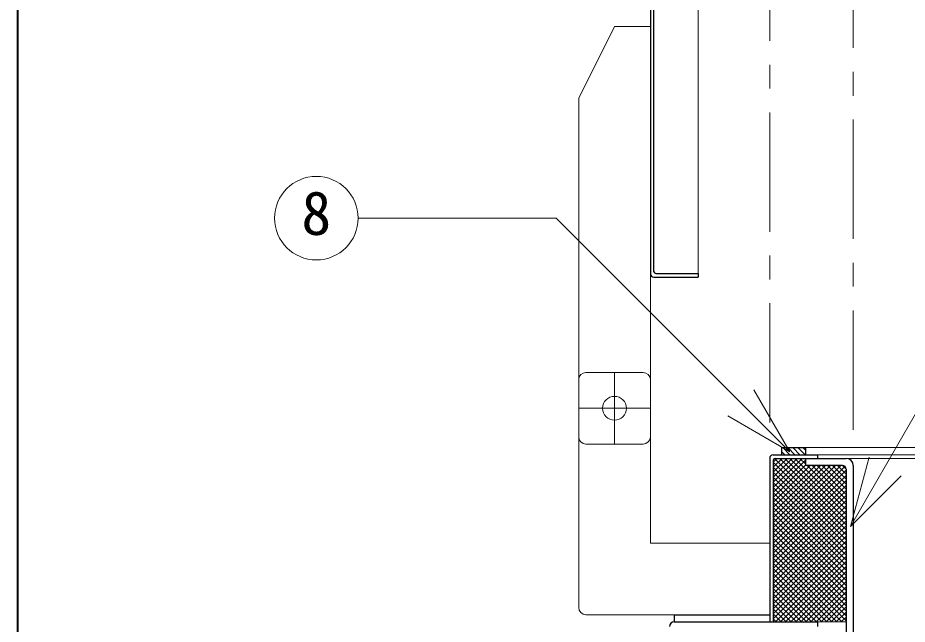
# Model space of a CAD drawing. Units: millimetres at full size, sheet at 1:10; details may follow other scales. Extents: x -2123 to 1927, y -1358 to 1452.
# Drawn here: x -2122.8 to -1750.2, y -96.6 to 157.6 of the extents above; entities that cross this region are included whole.
import ezdxf
from ezdxf.enums import TextEntityAlignment as Align

# ---------------------------------------------------------------- set-up
doc = ezdxf.new("R2010")
doc.units = ezdxf.units.MM
doc.header["$LTSCALE"] = 10
doc.linetypes.add('CHAIN1', pattern=[8, 5, -1, 1, -1])
doc.layers.add('0-0', color=4, linetype='Continuous', lineweight=9)
doc.styles.add('ＭＳ ゴシック', font='')
doc.styles.get('ＭＳ ゴシック').set_extended_font_data('MS Gothic')

msp = doc.modelspace()

# ---------------------------------------------------------------- linework, layer by layer
at = {"layer": '0-0', "color": 1, "lineweight": 40}
msp.add_line((-2122.8, -1358.09), (-2122.8, 1451.91), dxfattribs=at)
at = {"layer": '0-0'}
for p, q in [((-1837.8, 50.41), (-1837.8, 487.41)), ((-1887.8, -89.59), (-1887.8, -18.09)), ((-1857.8, -62.59), (-1857.8, -18.09)), ((-1802.8, -24.26), (-1801.47, -25.59)), ((-1802.35, -22.59), (-1799.35, -25.59)), ((-1800.23, -22.59), (-1797.23, -25.59)), ((-1798.11, -22.59), (-1795.11, -25.59)), ((-1795.99, -22.59), (-1792.99, -25.59)), ((-1793.87, -22.59), (-1792.8, -23.65)), ((-1792.8, -22.59), (-1613.37, -22.59)), ((-1613.63, -25.59), (-1787.8, -25.59)), ((-1806.3, -39.24), (-1794.15, -27.09)), ((-1806.3, -37.12), (-1796.27, -27.09)), ((-1806.3, -35), (-1798.39, -27.09)), ((-1806.3, -32.88), (-1800.51, -27.09)), ((-1806.3, -30.76), (-1802.63, -27.09)), ((-1806.3, -28.63), (-1804.75, -27.09)), ((-1806.3, -41.36), (-1792.8, -27.86)), ((-1806.3, -28.64), (-1775.8, -59.14)), ((-1805.72, -27.1), (-1775.8, -57.02)), ((-1803.61, -27.09), (-1775.8, -54.9)), ((-1801.49, -27.09), (-1775.8, -52.78)), ((-1799.37, -27.09), (-1775.8, -50.66)), ((-1797.25, -27.09), (-1775.8, -48.53)), ((-1795.13, -27.09), (-1792.8, -29.41)), ((-1793.01, -27.09), (-1792.8, -27.29)), ((-1775.8, -27.09), (-1613.76, -27.09)), ((-1806.3, -43.48), (-1792.8, -29.98)), ((-1806.3, -58.33), (-1778.05, -30.09)), ((-1806.3, -56.21), (-1780.18, -30.09)), ((-1806.3, -54.09), (-1782.3, -30.09)), ((-1806.3, -51.97), (-1784.42, -30.09)), ((-1806.3, -49.85), (-1786.54, -30.09)), ((-1806.3, -47.73), (-1788.66, -30.09)), ((-1806.3, -45.61), (-1790.78, -30.09)), ((-1806.3, -60.45), (-1776.31, -30.46)), ((-1806.3, -30.76), (-1775.8, -61.26)), ((-1806.3, -62.58), (-1775.8, -32.08)), ((-1806.3, -32.88), (-1775.8, -63.38)), ((-1792.13, -30.09), (-1775.8, -46.41)), ((-1790.01, -30.09), (-1775.8, -44.29)), ((-1787.88, -30.09), (-1775.8, -42.17)), ((-1785.76, -30.09), (-1775.8, -40.05)), ((-1783.64, -30.09), (-1775.8, -37.93)), ((-1781.52, -30.09), (-1775.8, -35.81)), ((-1779.4, -30.09), (-1775.8, -33.68)), ((-1777.28, -30.09), (-1775.8, -31.56)), ((-1806.3, -64.7), (-1775.8, -34.2)), ((-1806.3, -35), (-1775.8, -65.5)), ((-1806.3, -66.82), (-1775.8, -36.32)), ((-1806.3, -37.13), (-1775.8, -67.63)), ((-1806.3, -68.94), (-1775.8, -38.44)), ((-1806.3, -39.25), (-1775.8, -69.75)), ((-1806.3, -71.06), (-1775.8, -40.56)), ((-1806.3, -41.37), (-1775.8, -71.87)), ((-1806.3, -73.18), (-1775.8, -42.68)), ((-1806.3, -43.49), (-1775.8, -73.99)), ((-1806.3, -75.3), (-1775.8, -44.8)), ((-1806.3, -45.61), (-1775.8, -76.11)), ((-1806.3, -77.43), (-1775.8, -46.93)), ((-1806.3, -47.73), (-1775.8, -78.23)), ((-1806.3, -79.55), (-1775.8, -49.05)), ((-1806.3, -49.85), (-1775.8, -80.35)), ((-1806.3, -81.67), (-1775.8, -51.17)), ((-1806.3, -51.98), (-1775.8, -82.48)), ((-1806.3, -83.79), (-1775.8, -53.29)), ((-1806.3, -54.1), (-1775.8, -84.6)), ((-1806.3, -85.91), (-1775.8, -55.41)), ((-1806.3, -56.22), (-1775.8, -86.72)), ((-1806.3, -88.03), (-1775.8, -57.53)), ((-1806.3, -58.34), (-1775.8, -88.84)), ((-1857.8, -62.59), (-1807.8, -62.59)), ((-1806.3, -90.15), (-1775.8, -59.65)), ((-1806.3, -60.46), (-1775.8, -90.96)), ((-1806.3, -92.27), (-1775.8, -61.77)), ((-1806.3, -62.58), (-1775.8, -93.08)), ((-1806.3, -94.4), (-1775.8, -63.9)), ((-1806.3, -64.7), (-1775.8, -95.2)), ((-1806.3, -66.82), (-1777.54, -95.59)), ((-1805.37, -95.59), (-1775.8, -66.02)), ((-1806.3, -68.95), (-1779.66, -95.59)), ((-1803.25, -95.59), (-1775.8, -68.14)), ((-1801.13, -95.59), (-1775.8, -70.26)), ((-1806.3, -71.07), (-1781.78, -95.59)), ((-1806.3, -73.19), (-1783.9, -95.59)), ((-1799.01, -95.59), (-1775.8, -72.38)), ((-1796.89, -95.59), (-1775.8, -74.5)), ((-1806.3, -75.31), (-1786.02, -95.59)), ((-1806.3, -77.43), (-1788.15, -95.59)), ((-1794.76, -95.59), (-1775.8, -76.62)), ((-1806.3, -79.55), (-1790.27, -95.59)), ((-1806.3, -81.67), (-1792.39, -95.59)), ((-1792.64, -95.59), (-1775.8, -78.74)), ((-1790.52, -95.59), (-1775.8, -80.87)), ((-1806.3, -83.8), (-1794.51, -95.59)), ((-1788.4, -95.59), (-1775.8, -82.99)), ((-1786.28, -95.59), (-1775.8, -85.11)), ((-1806.3, -85.92), (-1796.63, -95.59)), ((-1806.3, -88.04), (-1798.75, -95.59)), ((-1784.16, -95.59), (-1775.8, -87.23)), ((-1782.04, -95.59), (-1775.8, -89.35)), ((-1884.8, -92.59), (-1847.8, -92.59)), ((-1806.3, -90.16), (-1800.87, -95.59)), ((-1806.3, -92.28), (-1803, -95.59)), ((-1779.92, -95.59), (-1775.8, -91.47)), ((-1806.3, -94.4), (-1805.12, -95.59)), ((-1787.8, -95.59), (-1775.8, -95.59)), ((-1777.79, -95.59), (-1775.8, -93.59))]:
    msp.add_line(p, q, dxfattribs=at)
at = {"layer": '0-0', "color": 5, "lineweight": 25}
for p, q in [((-1857.8, 465.91), (-1857.8, 50.41)), ((-1856.3, 51.16), (-1856.3, 465.91)), ((-1856.3, 48.91), (-1837.8, 48.91)), ((-1855.55, 50.41), (-1837.8, 50.41)), ((-1837.8, 50.41), (-1837.8, 48.91)), ((-1806.3, -25.59), (-1787.8, -25.59)), ((-1802.8, -22.59), (-1792.8, -22.59)), ((-1802.8, -22.59), (-1802.8, -25.59)), ((-1792.8, -22.59), (-1792.8, -25.59)), ((-1787.8, -25.59), (-1787.8, -27.09)), ((-1807.8, -27.09), (-1807.8, -95.59)), ((-1806.3, -27.84), (-1806.3, -95.59)), ((-1805.55, -27.09), (-1775.8, -27.09)), ((-1792.8, -27.09), (-1792.8, -30.09)), ((-1777.3, -30.09), (-1792.8, -30.09)), ((-1775.8, -31.59), (-1775.8, -123.09)), ((-1772.8, -30.09), (-1772.8, -124.59)), ((-1847.8, -92.59), (-1807.8, -92.59)), ((-1847.8, -92.59), (-1847.8, -95.59)), ((-1847.8, -95.59), (-1787.8, -95.59)), ((-1787.8, -95.59), (-1787.8, -97.59))]:
    msp.add_line(p, q, dxfattribs=at)
at = {"layer": '0-0', "linetype": 'CHAIN1'}
for p, q in [((-1807.8, -12.09), (-1807.8, 324.41)), ((-1772.8, -15.09), (-1772.8, 274.41)), ((-1872.8, 8.91), (-1872.8, -21.09)), ((-1887.8, -6.09), (-1857.8, -6.09))]:
    msp.add_line(p, q, dxfattribs=at)
at = {"layer": '0-0', "color": 7, "lineweight": 18}
for p, q in [((-1872.8, 153.91), (-1887.8, 123.91)), ((-1872.8, 153.91), (-1857.8, 153.91)), ((-1887.8, 123.91), (-1887.8, -18.09)), ((-1980.23, 73.58), (-1897.25, 73.58)), ((-1799.39, -24.28), (-1897.25, 73.58)), ((-1857.8, 50.41), (-1857.8, -18.09)), ((-1860.8, 8.91), (-1884.8, 8.91)), ((-1799.39, -24.28), (-1814.39, 1.71)), ((-1799.39, -24.28), (-1825.37, -9.28)), ((-1884.8, -21.09), (-1860.8, -21.09)), ((-1773.95, -55.58), (-1766.19, -26.6)), ((-1773.95, -55.58), (-1752.74, -34.37))]:
    msp.add_line(p, q, dxfattribs=at)
msp.add_lwpolyline([(-1773.95, -55.58), (-1695.56, 80.2), (-1664.81, 80.2)], dxfattribs=at)
for centre, radius in [((-1997.73, 73.58), 17.5), ((-1872.8, -6.09), 5)]:
    msp.add_circle(centre, radius, dxfattribs=at)
at = {"layer": '0-0', "color": 5, "lineweight": 25}
for centre, radius, start, end in [((-1856.3, 50.41), 1.5, 180, 270), ((-1855.55, 51.16), 0.75, 180, 270), ((-1806.3, -27.09), 1.5, 90, 180), ((-1805.55, -27.84), 0.75, 90, 180), ((-1775.8, -30.09), 3, 0, 90), ((-1777.3, -31.59), 1.5, 0, 90), ((-1847.8, -97.59), 2, 90, 180)]:
    msp.add_arc(centre, radius, start, end, dxfattribs=at)
at = {"layer": '0-0', "color": 7, "lineweight": 18}
for centre, start, end in [((-1884.8, 5.91), 90, 180), ((-1860.8, 5.91), 0, 90), ((-1884.8, -18.09), 180, 270), ((-1860.8, -18.09), 270, 0)]:
    msp.add_arc(centre, 3, start, end, dxfattribs=at)
at = {"layer": '0-0'}
msp.add_arc((-1884.8, -89.59), 3, 180, 270, dxfattribs=at)

# ---------------------------------------------------------------- texts
at = {"layer": '0-0', "color": 7, "style": 'ＭＳ ゴシック'}
msp.add_text('8', height=18.33, dxfattribs=at).set_placement((-2003.98, 61.08), align=Align.BOTTOM_LEFT)

doc.saveas('drawing.dxf')
